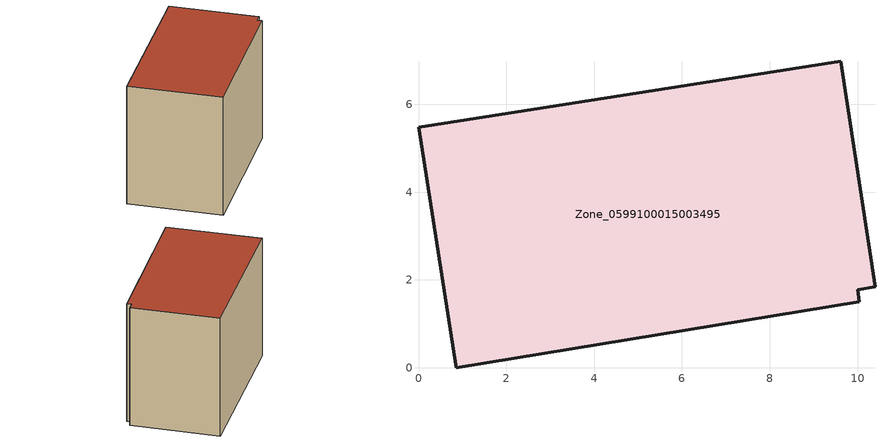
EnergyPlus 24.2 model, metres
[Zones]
Zone_0599100015003495
 floor ground (C_G): 0,5.48 9.62,6.98 10.4,1.84 10,1.77 10.04,1.5 0.86,0 z0.89
 wall outside (C_F): 9.62,6.98 0,5.48 0.86,0 10.04,1.5 10,1.77 10.4,1.84 9.62,6.98 z0.89:8.35
 roof outside (C_R): 0.86,0 10.04,1.5 10,1.77 10.4,1.84 9.62,6.98 0,5.48 z8.35
[BUILDING]
Pand.0599100015003495: North Axis=0; Terrain=City; Loads Convergence Tolerance Value=0.04; Temperature Convergence Tolerance Value=0.4; Solar Distribution=FullExterior; Maximum Number of Warmup Days=25; Minimum Number of Warmup Days=1
[Site:Location]
Rotterdam.The.Hague.AP_ZH_NLD Design_Conditions: Latitude=51.96; Longitude=4.45; Time Zone=1; Elevation=-4.5
[SITE:GROUNDTEMPERATURE:BUILDINGSURFACE]
18, 18, 18, 18, 18, 18, 18, 18, 18, 18, 18, 18
[MATERIAL] Thermal Absorptance=0.9; Solar Absorptance=0.7; Visible Absorptance=0.7
Name | Roughness | Thickness | Conductivity | Density | Specific Heat
G.TI.1975-1991 | MediumSmooth | 0.15 | 0.288461 | 540 | 1210
F.TI.1975-1991 | Rough | 0.3 | 0.230769 | 1920 | 840
R.TI.1975-1991 | MediumRough | 0.2 | 0.153846 | 1500 | 1000
[CONSTRUCTION]
C_G: G.TI.1975-1991
C_F: F.TI.1975-1991
C_R: R.TI.1975-1991
[ZONE]
Zone_0599100015003495: Type=1; Multiplier=1; Ceiling Height=Autocalculate; Volume=Autocalculate; Floor Area=autocalculate; Part of Total Floor Area=Yes
[ZONEINFILTRATION:DESIGNFLOWRATE]
Infil_Zone_0599100015003495: Zone or ZoneList or Space or SpaceList=Zone_0599100015003495; Schedule=AlwaysOn; Design Flow Rate Calculation Method=Flow/Area; Flow Rate per Floor Area=0.003; Constant Term Coefficient=1; Temperature Term Coefficient=0; Velocity Term Coefficient=0; Velocity Squared Term Coefficient=0
[HVACTEMPLATE:ZONE:IDEALLOADSAIRSYSTEM]
Zone_0599100015003495: Maximum Heating Supply Air Temperature=50; Minimum Cooling Supply Air Temperature=13; Maximum Heating Supply Air Humidity Ratio=0.0156; Minimum Cooling Supply Air Humidity Ratio=0.0077; Heating Limit=NoLimit; Cooling Limit=NoLimit; Dehumidification Control Type=ConstantSensibleHeatRatio; Cooling Sensible Heat Ratio=0.7; Dehumidification Setpoint=60; Humidification Control Type=None; Humidification Setpoint=30; Outdoor Air Method=None; Outdoor Air Flow Rate per Person=0.00944; Outdoor Air Flow Rate per Zone Floor Area=0; Outdoor Air Flow Rate per Zone=0; Demand Controlled Ventilation Type=None; Outdoor Air Economizer Type=NoEconomizer; Heat Recovery Type=None; Sensible Heat Recovery Effectiveness=0.7; Latent Heat Recovery Effectiveness=0.65
[ZONECONTROL:THERMOSTAT]
ThermostatControl_Zone_0599100015003495: Zone or ZoneList=Zone_0599100015003495; Control Type Schedule=DualSetpointControlType; Control 1=Thermostat_Zone_0599100015003495; Temperature Difference Between Cutout And Setpoint=0
[THERMOSTATSETPOINT:DUALSETPOINT]
Thermostat_Zone_0599100015003495: Heating Setpoint Temperature Schedule=HeatingSetpoint_Zone_0599100015003495; Cooling Setpoint Temperature Schedule=CoolingSetpoint_Zone_0599100015003495
[SCHEDULE:COMPACT]
HeatingSetpoint_Zone_0599100015003495: Through: 12/31, For: AllDays, Until: 24:00, 21
CoolingSetpoint_Zone_0599100015003495: Through: 12/31, For: AllDays, Until: 24:00, 24
DualSetpointControlType: Through: 12/31, For: AllDays, Until: 24:00, 4
AlwaysOn: Through: 12/31, For: AllDays, Until: 24:00, 1
